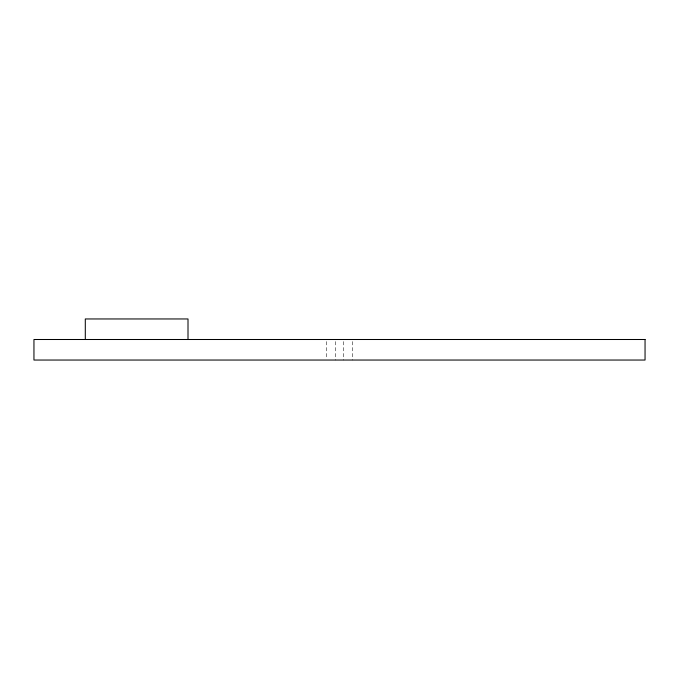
<?xml version="1.0" encoding="UTF-8"?>
<svg xmlns="http://www.w3.org/2000/svg" width="679" height="679" viewBox="0 0 679 679"><rect width="100%" height="100%" fill="white"/><g stroke="black" fill="none" stroke-linecap="round" stroke-linejoin="round"><path stroke-width="0.51" stroke-dasharray="3.4 2.55" d="M352.342 341.554L352.342 360.04M343.608 341.554L343.608 360.04M335.392 341.554L335.392 360.04M326.658 341.554L326.658 359.013"/><path stroke-width="1.02" d="M188.007 339.5L188.007 318.96L85.299 318.96L85.299 339.5M645.05 339.5L33.95 339.5L33.95 360.04L645.05 360.04L645.05 339.5"/></g></svg>
